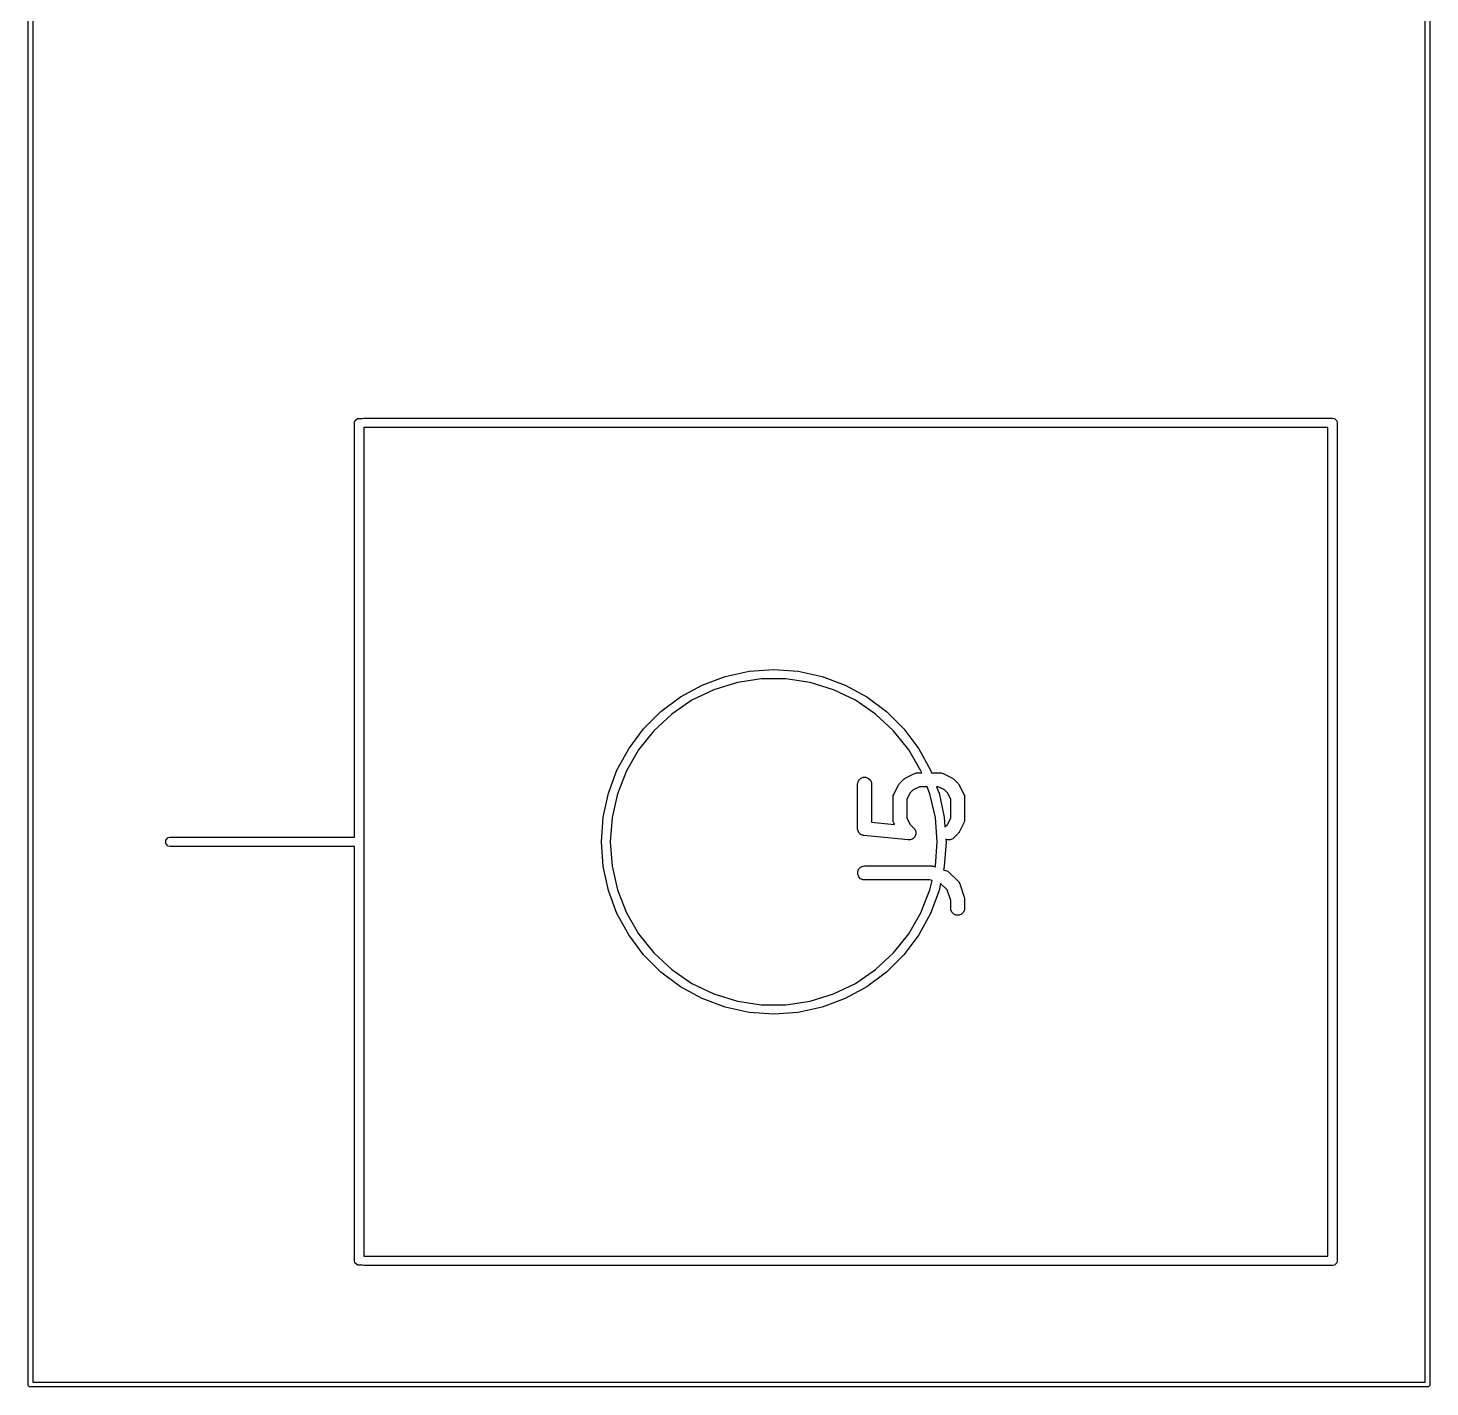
# Model space of a CAD drawing. Extents: x 4 to 4.64, y -6.47 to -2.61.
# Drawn here: x 3.999 to 4.592, y -6.47 to -5.896 of the extents above; entities that cross this region are included whole.
import ezdxf

# ---------------------------------------------------------------- set-up
doc = ezdxf.new("R2010")
doc.units = 0
doc.header["$MEASUREMENT"] = 0
doc.layers.add('BLACK', color=7, linetype='CONTINUOUS')

msp = doc.modelspace()

# ---------------------------------------------------------------- linework, layer by layer
at = {"layer": 'BLACK', "linetype": 'CONTINUOUS'}
for p, q in [((3.99902, -6.46945), (3.99902, -2.61118)), ((4.00098, -2.61217), (4.00098, -6.46846)), ((4.58957, -6.46846), (4.58957, -2.61217)), ((4.59154, -2.61118), (4.59154, -6.46945)), ((4.13716, -6.06208), (4.13822, -6.06102)), ((4.13822, -6.06102), (4.13973, -6.06102)), ((4.13973, -6.06102), (4.13996, -6.06125)), ((4.13996, -6.06125), (4.14019, -6.06102)), ((4.14019, -6.06102), (4.14094, -6.06087)), ((4.14094, -6.06087), (4.55039, -6.06087)), ((4.55039, -6.06087), (4.55115, -6.06102)), ((4.55115, -6.06102), (4.55221, -6.06208)), ((4.13701, -6.06283), (4.13716, -6.06208)), ((4.13701, -6.23803), (4.13701, -6.06283)), ((4.14094, -6.0648), (4.14094, -6.4152)), ((4.54843, -6.0648), (4.14094, -6.0648)), ((4.54843, -6.4152), (4.54843, -6.0648)), ((4.55221, -6.06208), (4.55236, -6.06283)), ((4.55236, -6.06283), (4.55236, -6.41717)), ((4.29365, -6.17012), (4.30381, -6.16791)), ((4.30381, -6.16791), (4.31417, -6.16717)), ((4.31417, -6.16717), (4.32454, -6.16791)), ((4.32454, -6.16791), (4.33469, -6.17012)), ((4.2748, -6.17873), (4.28392, -6.17375)), ((4.28392, -6.17375), (4.29365, -6.17012)), ((4.2988, -6.17264), (4.28893, -6.17569)), ((4.30901, -6.1711), (4.2988, -6.17264)), ((4.31934, -6.1711), (4.30901, -6.1711)), ((4.32955, -6.17264), (4.31934, -6.1711)), ((4.33941, -6.17569), (4.32955, -6.17264)), ((4.33469, -6.17012), (4.34443, -6.17375)), ((4.34443, -6.17375), (4.35355, -6.17873)), ((4.26648, -6.18496), (4.2748, -6.17873)), ((4.28893, -6.17569), (4.27963, -6.18017)), ((4.34872, -6.18017), (4.33941, -6.17569)), ((4.35355, -6.17873), (4.36187, -6.18496)), ((4.25913, -6.1923), (4.26648, -6.18496)), ((4.27963, -6.18017), (4.2711, -6.18598)), ((4.35725, -6.18598), (4.34872, -6.18017)), ((4.36187, -6.18496), (4.36922, -6.1923)), ((4.2711, -6.18598), (4.26353, -6.19301)), ((4.36482, -6.19301), (4.35725, -6.18598)), ((4.2529, -6.20062), (4.25913, -6.1923)), ((4.26353, -6.19301), (4.25709, -6.20108)), ((4.37126, -6.20108), (4.36482, -6.19301)), ((4.36922, -6.1923), (4.37545, -6.20062)), ((4.24792, -6.20974), (4.2529, -6.20062)), ((4.25709, -6.20108), (4.25192, -6.21002)), ((4.37642, -6.21002), (4.37126, -6.20108)), ((4.37545, -6.20062), (4.38043, -6.20974)), ((4.24429, -6.21948), (4.24792, -6.20974)), ((4.25192, -6.21002), (4.24815, -6.21964)), ((4.3496, -6.21563), (4.34966, -6.21505)), ((4.34966, -6.21505), (4.3501, -6.21399)), ((4.3501, -6.21399), (4.35091, -6.21317)), ((4.35091, -6.21317), (4.35198, -6.21273)), ((4.35198, -6.21273), (4.35313, -6.21273)), ((4.35313, -6.21273), (4.35419, -6.21317)), ((4.35419, -6.21317), (4.35501, -6.21399)), ((4.35501, -6.21399), (4.35545, -6.21505)), ((4.35545, -6.21505), (4.3555, -6.21563)), ((4.36715, -6.21564), (4.36734, -6.21541)), ((4.36734, -6.21541), (4.36921, -6.21354)), ((4.36921, -6.21354), (4.36944, -6.21335)), ((4.36944, -6.21335), (4.36949, -6.2133)), ((4.36949, -6.2133), (4.36958, -6.21324)), ((4.36958, -6.21324), (4.36966, -6.21317)), ((4.36966, -6.21317), (4.36973, -6.21314)), ((4.36973, -6.21314), (4.36998, -6.21299)), ((4.36998, -6.21299), (4.37373, -6.21111)), ((4.37373, -6.21111), (4.37427, -6.21091)), ((4.37427, -6.21091), (4.37438, -6.2109)), ((4.37438, -6.2109), (4.37447, -6.21086)), ((4.37447, -6.21086), (4.37505, -6.2108)), ((4.37505, -6.2108), (4.37673, -6.2108)), ((4.37673, -6.2108), (4.37642, -6.21002)), ((4.38043, -6.20974), (4.38082, -6.2108)), ((4.38082, -6.2108), (4.38442, -6.2108)), ((4.38442, -6.2108), (4.385, -6.21086)), ((4.385, -6.21086), (4.3851, -6.2109)), ((4.3851, -6.2109), (4.3852, -6.21091)), ((4.3852, -6.21091), (4.38574, -6.21111)), ((4.38574, -6.21111), (4.38949, -6.21299)), ((4.38949, -6.21299), (4.38974, -6.21314)), ((4.38974, -6.21314), (4.38981, -6.21317)), ((4.38981, -6.21317), (4.38989, -6.21324)), ((4.38989, -6.21324), (4.38998, -6.2133)), ((4.38998, -6.2133), (4.39003, -6.21335)), ((4.39003, -6.21335), (4.39026, -6.21354)), ((4.39026, -6.21354), (4.39214, -6.21541)), ((4.39214, -6.21541), (4.39232, -6.21564)), ((4.24208, -6.22963), (4.24429, -6.21948)), ((4.24815, -6.21964), (4.24585, -6.2297)), ((4.3496, -6.23438), (4.3496, -6.21563)), ((4.3555, -6.21563), (4.3555, -6.2317)), ((4.3646, -6.22125), (4.36465, -6.22068)), ((4.3646, -6.23063), (4.3646, -6.22125)), ((4.36465, -6.22068), (4.36469, -6.22058)), ((4.36469, -6.22058), (4.3647, -6.22047)), ((4.3647, -6.22047), (4.36491, -6.21993)), ((4.36491, -6.21993), (4.36678, -6.21618)), ((4.36678, -6.21618), (4.36694, -6.21593)), ((4.36694, -6.21593), (4.36697, -6.21586)), ((4.36697, -6.21586), (4.36704, -6.21578)), ((4.36704, -6.21578), (4.36709, -6.21569)), ((4.36709, -6.21569), (4.36715, -6.21564)), ((4.37185, -6.21925), (4.3705, -6.22195)), ((4.37305, -6.21805), (4.37185, -6.21925)), ((4.37575, -6.21671), (4.37305, -6.21805)), ((4.37904, -6.21671), (4.37575, -6.21671)), ((4.38019, -6.21964), (4.37904, -6.21671)), ((4.38249, -6.2297), (4.38019, -6.21964)), ((4.38373, -6.21671), (4.38302, -6.21671)), ((4.38302, -6.21671), (4.38406, -6.21948)), ((4.38642, -6.21805), (4.38373, -6.21671)), ((4.38406, -6.21948), (4.38627, -6.22963)), ((4.38762, -6.21925), (4.38642, -6.21805)), ((4.38897, -6.22195), (4.38762, -6.21925)), ((4.39232, -6.21564), (4.39238, -6.21569)), ((4.39238, -6.21569), (4.39244, -6.21578)), ((4.39244, -6.21578), (4.3925, -6.21586)), ((4.3925, -6.21586), (4.39253, -6.21593)), ((4.39253, -6.21593), (4.39269, -6.21618)), ((4.39269, -6.21618), (4.39456, -6.21993)), ((4.39456, -6.21993), (4.39477, -6.22047)), ((4.39477, -6.22047), (4.39478, -6.22058)), ((4.39478, -6.22058), (4.39482, -6.22068)), ((4.39482, -6.22068), (4.39487, -6.22125)), ((4.39487, -6.22125), (4.39487, -6.23063)), ((4.3705, -6.22195), (4.3705, -6.22993)), ((4.38897, -6.22993), (4.38897, -6.22195)), ((4.24134, -6.24), (4.24208, -6.22963)), ((4.24585, -6.2297), (4.24508, -6.24)), ((4.3555, -6.2317), (4.36528, -6.23268)), ((4.36465, -6.2312), (4.3646, -6.23063)), ((4.36469, -6.2313), (4.36465, -6.2312)), ((4.3647, -6.23141), (4.36469, -6.2313)), ((4.36491, -6.23195), (4.3647, -6.23141)), ((4.36528, -6.23268), (4.36491, -6.23195)), ((4.3705, -6.22993), (4.37185, -6.23263)), ((4.37185, -6.23263), (4.37339, -6.23416)), ((4.38326, -6.24), (4.38249, -6.2297)), ((4.38627, -6.22963), (4.38656, -6.23369)), ((4.38656, -6.23369), (4.38762, -6.23263)), ((4.38762, -6.23263), (4.38897, -6.22993)), ((4.39456, -6.23195), (4.39269, -6.2357)), ((4.39477, -6.23141), (4.39456, -6.23195)), ((4.39478, -6.2313), (4.39477, -6.23141)), ((4.39482, -6.2312), (4.39478, -6.2313)), ((4.39487, -6.23063), (4.39482, -6.2312)), ((4.05724, -6.23925), (4.0583, -6.23818)), ((4.0583, -6.23818), (4.05906, -6.23803)), ((4.05906, -6.23803), (4.13701, -6.23803)), ((4.34962, -6.23459), (4.3496, -6.23438)), ((4.34961, -6.23466), (4.34962, -6.23459)), ((4.34963, -6.23473), (4.34961, -6.23466)), ((4.34966, -6.23495), (4.34963, -6.23473)), ((4.34982, -6.23535), (4.34966, -6.23495)), ((4.34995, -6.23576), (4.34982, -6.23535)), ((4.35004, -6.23588), (4.34995, -6.23576)), ((4.3501, -6.23602), (4.35004, -6.23588)), ((4.3504, -6.23632), (4.3501, -6.23602)), ((4.35068, -6.23666), (4.3504, -6.23632)), ((4.35081, -6.23673), (4.35068, -6.23666)), ((4.35091, -6.23683), (4.35081, -6.23673)), ((4.35131, -6.237), (4.35091, -6.23683)), ((4.35169, -6.2372), (4.35131, -6.237)), ((4.35191, -6.23724), (4.35169, -6.2372)), ((4.35198, -6.23727), (4.35191, -6.23724)), ((4.35205, -6.23727), (4.35198, -6.23727)), ((4.35226, -6.23731), (4.35205, -6.23727)), ((4.37101, -6.23919), (4.35226, -6.23731)), ((4.37158, -6.23919), (4.37101, -6.23919)), ((4.37173, -6.23915), (4.37158, -6.23919)), ((4.37188, -6.23915), (4.37173, -6.23915)), ((4.37227, -6.23898), (4.37188, -6.23915)), ((4.37269, -6.23886), (4.37227, -6.23898)), ((4.3728, -6.23876), (4.37269, -6.23886)), ((4.37294, -6.23871), (4.3728, -6.23876)), ((4.37325, -6.2384), (4.37294, -6.23871)), ((4.37358, -6.23813), (4.37325, -6.2384)), ((4.37339, -6.23416), (4.37375, -6.23461)), ((4.37365, -6.238), (4.37358, -6.23813)), ((4.37375, -6.23789), (4.37365, -6.238)), ((4.37375, -6.23461), (4.37381, -6.23475)), ((4.37392, -6.23749), (4.37375, -6.23789)), ((4.37381, -6.23475), (4.37391, -6.23486)), ((4.37391, -6.23486), (4.37403, -6.23528)), ((4.37412, -6.23711), (4.37392, -6.23749)), ((4.37403, -6.23528), (4.3742, -6.23567)), ((4.37414, -6.23696), (4.37412, -6.23711)), ((4.3742, -6.23683), (4.37414, -6.23696)), ((4.3742, -6.23567), (4.3742, -6.23582)), ((4.3742, -6.23582), (4.37424, -6.23597)), ((4.37424, -6.23597), (4.3742, -6.23639)), ((4.3742, -6.23639), (4.3742, -6.23683)), ((4.3876, -6.23915), (4.38693, -6.23887)), ((4.38693, -6.23887), (4.38701, -6.24)), ((4.38875, -6.23915), (4.3876, -6.23915)), ((4.38981, -6.23871), (4.38875, -6.23915)), ((4.39026, -6.23834), (4.38981, -6.23871)), ((4.39214, -6.23646), (4.39026, -6.23834)), ((4.39232, -6.23624), (4.39214, -6.23646)), ((4.39238, -6.23619), (4.39232, -6.23624)), ((4.39244, -6.2361), (4.39238, -6.23619)), ((4.3925, -6.23602), (4.39244, -6.2361)), ((4.39253, -6.23594), (4.3925, -6.23602)), ((4.39269, -6.2357), (4.39253, -6.23594)), ((4.05724, -6.24075), (4.05724, -6.23925)), ((4.0583, -6.24182), (4.05724, -6.24075)), ((4.05906, -6.24197), (4.0583, -6.24182)), ((4.13701, -6.24197), (4.05906, -6.24197)), ((4.13701, -6.41717), (4.13701, -6.24197)), ((4.24208, -6.25037), (4.24134, -6.24)), ((4.24508, -6.24), (4.24585, -6.2503)), ((4.38249, -6.2503), (4.38326, -6.24)), ((4.38701, -6.24), (4.38627, -6.25037)), ((4.24429, -6.26052), (4.24208, -6.25037)), ((4.24585, -6.2503), (4.24815, -6.26036)), ((4.3501, -6.25148), (4.35091, -6.25067)), ((4.35091, -6.25067), (4.35198, -6.25023)), ((4.35198, -6.25023), (4.35255, -6.25017)), ((4.35255, -6.25017), (4.38067, -6.25017)), ((4.38067, -6.25017), (4.38096, -6.2502)), ((4.38096, -6.2502), (4.38104, -6.25019)), ((4.38104, -6.25019), (4.38114, -6.25022)), ((4.38114, -6.25022), (4.38125, -6.25023)), ((4.38125, -6.25023), (4.38132, -6.25026)), ((4.38132, -6.25026), (4.38161, -6.25032)), ((4.38161, -6.25032), (4.38242, -6.25059)), ((4.38242, -6.25059), (4.38249, -6.2503)), ((4.38627, -6.25037), (4.38596, -6.25177)), ((4.34966, -6.25255), (4.3501, -6.25148)), ((4.34966, -6.2537), (4.34966, -6.25255)), ((4.3501, -6.25476), (4.34966, -6.2537)), ((4.35091, -6.25558), (4.3501, -6.25476)), ((4.35198, -6.25602), (4.35091, -6.25558)), ((4.35255, -6.25608), (4.35198, -6.25602)), ((4.38019, -6.25608), (4.35255, -6.25608)), ((4.3811, -6.25638), (4.38019, -6.25608)), ((4.38019, -6.26036), (4.3811, -6.25638)), ((4.38596, -6.25177), (4.38723, -6.2522)), ((4.38723, -6.2522), (4.38776, -6.25243)), ((4.38776, -6.25243), (4.38784, -6.2525)), ((4.38784, -6.2525), (4.38794, -6.25254)), ((4.38794, -6.25254), (4.38839, -6.25291)), ((4.38839, -6.25291), (4.39214, -6.25666)), ((4.39214, -6.25666), (4.3925, -6.25711)), ((4.24792, -6.27026), (4.24429, -6.26052)), ((4.24815, -6.26036), (4.25192, -6.26998)), ((4.37642, -6.26998), (4.38019, -6.26036)), ((4.38406, -6.26052), (4.38043, -6.27026)), ((4.3847, -6.25758), (4.38406, -6.26052)), ((4.38747, -6.26034), (4.3847, -6.25758)), ((4.3847, -6.25758), (4.3847, -6.25758)), ((4.38897, -6.26485), (4.38747, -6.26034)), ((4.3925, -6.25711), (4.39254, -6.25721)), ((4.39254, -6.25721), (4.39261, -6.25729)), ((4.39261, -6.25729), (4.39285, -6.25781)), ((4.39285, -6.25781), (4.39472, -6.26344)), ((4.38897, -6.26812), (4.38897, -6.26485)), ((4.38903, -6.2687), (4.38897, -6.26812)), ((4.38947, -6.26976), (4.38903, -6.2687)), ((4.39482, -6.2687), (4.39438, -6.26976)), ((4.39472, -6.26344), (4.39479, -6.26372)), ((4.39479, -6.26372), (4.39482, -6.2638)), ((4.39482, -6.2638), (4.39483, -6.2639)), ((4.39487, -6.26812), (4.39482, -6.2687)), ((4.39483, -6.2639), (4.39485, -6.264)), ((4.39485, -6.264), (4.39485, -6.26408)), ((4.39485, -6.26408), (4.39487, -6.26437)), ((4.39487, -6.26437), (4.39487, -6.26812)), ((4.2529, -6.27938), (4.24792, -6.27026)), ((4.25192, -6.26998), (4.25709, -6.27892)), ((4.37126, -6.27892), (4.37642, -6.26998)), ((4.38043, -6.27026), (4.37545, -6.27938)), ((4.39028, -6.27058), (4.38947, -6.26976)), ((4.39135, -6.27102), (4.39028, -6.27058)), ((4.3925, -6.27102), (4.39135, -6.27102)), ((4.39356, -6.27058), (4.3925, -6.27102)), ((4.39438, -6.26976), (4.39356, -6.27058)), ((4.25913, -6.2877), (4.2529, -6.27938)), ((4.25709, -6.27892), (4.26353, -6.28699)), ((4.36482, -6.28699), (4.37126, -6.27892)), ((4.37545, -6.27938), (4.36922, -6.2877)), ((4.26648, -6.29504), (4.25913, -6.2877)), ((4.26353, -6.28699), (4.2711, -6.29402)), ((4.35725, -6.29402), (4.36482, -6.28699)), ((4.36922, -6.2877), (4.36187, -6.29504)), ((4.2748, -6.30127), (4.26648, -6.29504)), ((4.2711, -6.29402), (4.27963, -6.29983)), ((4.34872, -6.29983), (4.35725, -6.29402)), ((4.36187, -6.29504), (4.35355, -6.30127)), ((4.28392, -6.30625), (4.2748, -6.30127)), ((4.27963, -6.29983), (4.28893, -6.30431)), ((4.28893, -6.30431), (4.2988, -6.30736)), ((4.32955, -6.30736), (4.33941, -6.30431)), ((4.33941, -6.30431), (4.34872, -6.29983)), ((4.35355, -6.30127), (4.34443, -6.30625)), ((4.29365, -6.30988), (4.28392, -6.30625)), ((4.30381, -6.31209), (4.29365, -6.30988)), ((4.2988, -6.30736), (4.30901, -6.3089)), ((4.30901, -6.3089), (4.31934, -6.3089)), ((4.31934, -6.3089), (4.32955, -6.30736)), ((4.33469, -6.30988), (4.32454, -6.31209)), ((4.34443, -6.30625), (4.33469, -6.30988)), ((4.31417, -6.31283), (4.30381, -6.31209)), ((4.32454, -6.31209), (4.31417, -6.31283)), ((4.14094, -6.4152), (4.54843, -6.4152)), ((4.13716, -6.41792), (4.13701, -6.41717)), ((4.13822, -6.41898), (4.13716, -6.41792)), ((4.13973, -6.41898), (4.13822, -6.41898)), ((4.13996, -6.41875), (4.13973, -6.41898)), ((4.14019, -6.41898), (4.13996, -6.41875)), ((4.14094, -6.41913), (4.14019, -6.41898)), ((4.55039, -6.41913), (4.14094, -6.41913)), ((4.55115, -6.41898), (4.55039, -6.41913)), ((4.55221, -6.41792), (4.55115, -6.41898)), ((4.55236, -6.41717), (4.55221, -6.41792)), ((3.99909, -6.46983), (3.99902, -6.46945)), ((3.99962, -6.47036), (3.99909, -6.46983)), ((4.00098, -6.46846), (4.58957, -6.46846)), ((4.59146, -6.46983), (4.59093, -6.47036)), ((4.59154, -6.46945), (4.59146, -6.46983)), ((4, -6.47043), (3.99962, -6.47036)), ((4.59055, -6.47043), (4, -6.47043)), ((4.59093, -6.47036), (4.59055, -6.47043))]:
    msp.add_line(p, q, dxfattribs=at)

doc.saveas('drawing.dxf')
